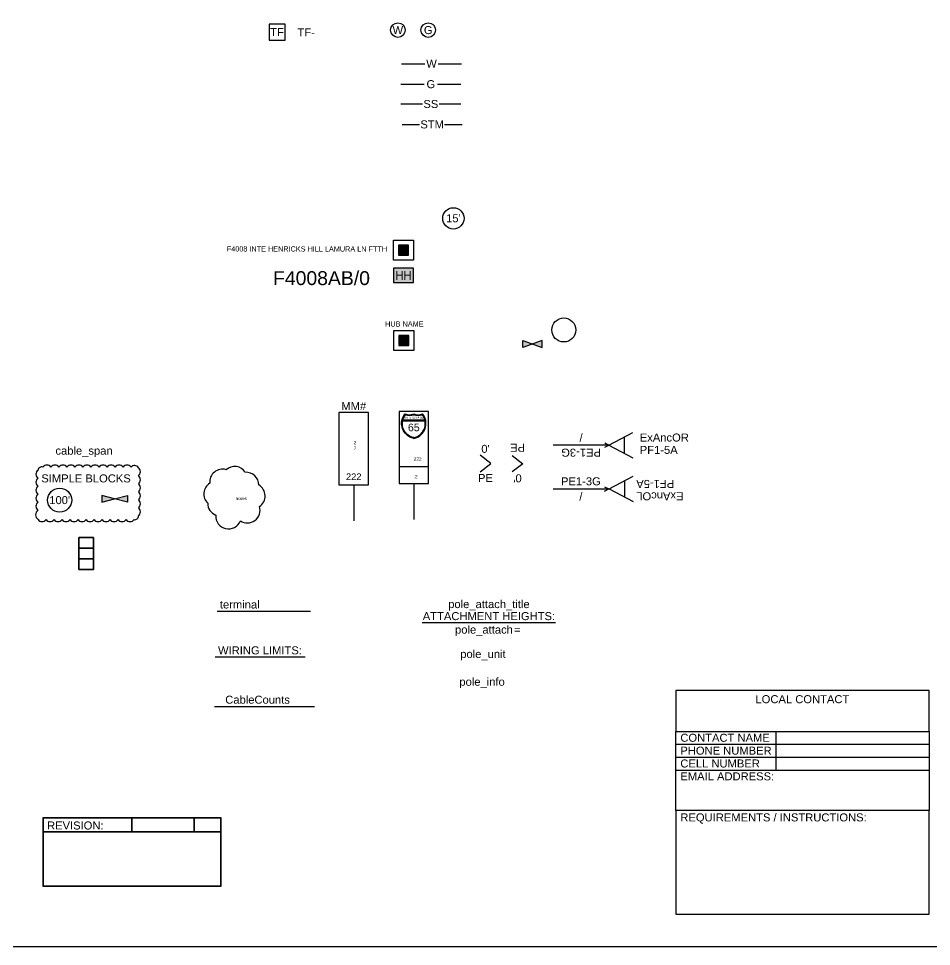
# Model space of a CAD drawing. Header units: inches. Extents: x 29 to 22121, y 36 to 12095.
# Drawn here: x 10817 to 11501, y 2556 to 3251 of the extents above; entities that cross this region are included whole.
import ezdxf
from ezdxf.enums import TextEntityAlignment as Align

# ---------------------------------------------------------------- set-up
doc = ezdxf.new("R2018")
doc.units = ezdxf.units.IN
doc.header["$MEASUREMENT"] = 0
doc.layers.add('_Annotations', color=1, linetype='Continuous', lineweight=25)
doc.layers.add('Integrity Notes', color=1, linetype='Continuous')
doc.styles.add('SIMPLEX', font='simplex', dxfattribs={"height": 120})
doc.styles.get("Standard").update_dxf_attribs({"font": 'arial.ttf'})

# ---------------------------------------------------------------- blocks, each defined once
blk = doc.blocks.new('SS-11x17')
blk.add_lwpolyline([(0, 0), (1650, 0), (1650, 1050), (0, 1050)], close=True)
blk.add_attdef('DWG_NUM', text='', height=48).set_placement((1423.83, 960.88), align=Align.CENTER)
blk = doc.blocks.new('tree')
for centre, start, end in [((-0.72, 13.12), 33.16517, 131.55452), ((-9.88, 11.15), 72.7446, 186.08038), ((7.8, 8.81), 0, 93.16517), ((-14.32, 2.03), 121.93915, 226.08188), ((12.57, 0.54), 304.22144, 60), ((-11.4, -4.93), 179.45308, 248.8403), ((-5.33, -14.61), 175.33074, 338.84379), ((8.79, -10.06), 236.86248, 16.51673)]:
    blk.add_arc(centre, 9.54, start, end)
blk = doc.blocks.new('coil')
blk.add_circle((0, 0), 9)
blk.add_attdef('LL', text='', height=6).set_placement((0, 0), align=Align.MIDDLE_CENTER)
at = {"flags": 1}
for tag, p in [('POLENUM', (0, -14.53)), ('CBLSEG', (0, -22.5))]:
    blk.add_attdef(tag, text='', height=6, dxfattribs=at).set_placement(p, align=Align.MIDDLE_CENTER)
blk = doc.blocks.new('mile marker')
blk.add_line((0, 26.95), (0, 0))
blk.add_lwpolyline([(-11.08, 26.95), (11.08, 26.95), (11.08, 81.09), (-11.08, 81.09)], close=True)
blk.add_text('MM#', height=6).set_placement((0, 81.09), align=Align.BOTTOM_CENTER)
at = {"lineweight": 30, "flags": 106}
blk.add_attdef('NUM', text='', height=8, dxfattribs=at).set_placement((0, 59.67), align=Align.MIDDLE_CENTER)
blk.add_attdef('SR', text='', height=5).set_placement((0, 32.94), align=Align.MIDDLE_CENTER)
blk = doc.blocks.new('mile interstate')
for p, q in [((-11.08, 39.82), (11.08, 39.82)), ((0, 26.95), (0, 0))]:
    blk.add_line(p, q)
blk.add_lwpolyline([(-11.08, 26.95), (11.08, 26.95), (11.08, 81.09), (-11.08, 81.09)], close=True)
for points in [[(-0.01, 60.86), (-0.8, 60.99), (-2.93, 61.82), (-4.43, 62.77), (-5.58, 63.71), (-6.59, 64.81), (-7.34, 65.83), (-8.04, 67.03), (-8.48, 68.16), (-8.8, 69.18), (-9.02, 70.16), (-9.12, 71.2), (-9.14, 71.86), (-9.12, 72.93), (-8.92, 74.34), (-8.57, 75.63), (-8.05, 76.94), (-7.46, 77.97), (-6.68, 79.1), (-6.58, 79.17)], [(-8.23, 74.75), (-8.04, 75.45), (-7.54, 76.7), (-6.99, 77.67), (-6.4, 78.51)], [(-0.01, 60.86), (0.79, 60.99), (2.92, 61.82), (4.42, 62.77), (5.57, 63.71), (6.57, 64.81), (7.33, 65.83), (8.03, 67.03), (8.47, 68.16), (8.79, 69.18), (9, 70.16), (9.11, 71.2), (9.12, 71.86), (9.11, 72.93), (8.91, 74.34), (8.55, 75.63), (8.03, 76.94), (7.45, 77.97), (6.67, 79.1), (6.57, 79.17)], [(8.21, 74.75), (8.02, 75.45), (7.53, 76.7), (6.97, 77.67), (6.39, 78.51)], [(-0.01, 61.43), (-0.66, 61.54), (-2.68, 62.32), (-4.11, 63.23), (-5.2, 64.12), (-6.16, 65.16), (-6.87, 66.14), (-7.54, 67.28), (-7.95, 68.35), (-8.26, 69.33), (-8.46, 70.25), (-8.56, 71.23), (-8.58, 71.86), (-8.56, 72.88), (-8.4, 74.04)], [(-8.4, 74.04), (8.38, 74.04)], [(-8.23, 74.75), (8.21, 74.75)], [(-0.01, 61.43), (0.64, 61.54), (2.67, 62.32), (4.09, 63.23), (5.18, 64.12), (6.14, 65.16), (6.86, 66.14), (7.53, 67.28), (7.94, 68.35), (8.25, 69.33), (8.45, 70.25), (8.55, 71.23), (8.56, 71.86), (8.55, 72.88), (8.38, 74.04)]]:
    blk.add_lwpolyline(points)
for centre, radius, start, end in [((-3.28, 87.91), 9.34, 249.27186, 290.50172), ((-3.28, 87.91), 9.9, 251.60479, 289.29608), ((3.27, 87.91), 9.34, 249.49828, 290.72814), ((3.27, 87.91), 9.9, 250.70392, 288.39521)]:
    blk.add_arc(centre, radius, start, end)
blk.add_text('INTERSTATE', height=1.62).set_placement((-0.01, 76.42), align=Align.MIDDLE_CENTER)
blk.add_attdef('I', text='', height=5.67).set_placement((0, 69.04), align=Align.MIDDLE_CENTER)
at = {"lineweight": 30, "flags": 106}
for tag, p in [('NUM', (0, 46.59)), ('DEC', (0, 33.39))]:
    blk.add_attdef(tag, text='', height=6, dxfattribs=at).set_placement(p, align=Align.MIDDLE_CENTER)
blk = doc.blocks.new('terminal')
blk.add_line((0, 0), (70, 0))
blk.add_attdef('HO1', text='', height=6).set_placement((2.05, 0.1), align=Align.BOTTOM_LEFT)
at = {"lineweight": 30, "flags": 104}
blk.add_attdef('COUNT', text='', height=6, dxfattribs=at).set_placement((2.05, -1.54), align=Align.TOP_LEFT)
blk = doc.blocks.new('pole_unit')
at = {"flags": 1}
for tag, p in [('POLENUM', (-140.04, 0)), ('POSITION', (-92.75, 0)), ('DWGNUM', (-45.46, 0))]:
    blk.add_attdef(tag, p, '', height=6, dxfattribs=at)
blk.add_attdef('AMOUNT', (0, 0), '', height=6)
blk = doc.blocks.new('wlimits')
blk.add_line((0, 0), (67.26, 0))
blk.add_text('WIRING LIMITS:', height=6).set_placement((2.05, 1.88))
at = {"lineweight": 30, "flags": 104}
for tag, p in [('ROUTE', (2.05, 16.77)), ('WL', (2.05, -1.76))]:
    blk.add_attdef(tag, text='', height=6, dxfattribs=at).set_placement(p, align=Align.TOP_LEFT)
blk = doc.blocks.new('pole_info')
at = {"flags": 1}
for tag, p in [('POLENUM', (-140.04, 0)), ('POSITION', (-92.75, 0))]:
    blk.add_attdef(tag, p, '', height=6, dxfattribs=at)
for tag, p in [('ITEM1', (0, 0)), ('ITEM2', (41.81, 0))]:
    blk.add_attdef(tag, p, '', height=6)
blk = doc.blocks.new('pole_attach')
blk.add_text('=', height=6).set_placement((0, 0), align=Align.MIDDLE_CENTER)
at = {"flags": 1}
for tag, p in [('POLENUM', (-178.29, -3)), ('POSITION', (-131, -3))]:
    blk.add_attdef(tag, p, '', height=6, dxfattribs=at)
blk.add_attdef('UTILITY', text='', height=6).set_placement((-3.3, -3), align=Align.RIGHT)
for tag, p in [('ATTACH', (3.56, -3)), ('MR', (34.29, -3))]:
    blk.add_attdef(tag, p, '', height=6)
blk = doc.blocks.new('CableCounts')
blk.add_line((0, 0), (75, 0))
blk.add_attdef('CABLE', (8.17, 2.03), '', height=6)
at = {"lineweight": 30, "flags": 104}
blk.add_attdef('COUNTS', text='', height=6, dxfattribs=at).set_placement((8.17, -1.61), align=Align.TOP_LEFT)
blk = doc.blocks.new('load block')
at = {"lineweight": 35}
for points in [[(-5.47, 11.99), (5.47, 11.99), (5.47, 4), (-5.47, 4)], [(-5.47, 4), (5.47, 4), (5.47, -4), (-5.47, -4)], [(-5.47, -4), (5.47, -4), (5.47, -11.99), (-5.47, -11.99)]]:
    blk.add_lwpolyline(points, close=True, dxfattribs=at)
for tag, p in [('PASSED', (0, 7.99)), ('NEEDED', (0, 0)), ('SIZE', (0, -7.99))]:
    blk.add_attdef(tag, text='', height=3, dxfattribs=at).set_placement(p, align=Align.MIDDLE_CENTER)
blk = doc.blocks.new('pole_attach_title')
blk.add_line((0, 0), (100, 0))
blk.add_text('ATTACHMENT HEIGHTS:', height=6).set_placement((50, 0), align=Align.BOTTOM_CENTER)
blk.add_attdef('POLENUM', text='', height=6).set_placement((50, 9), align=Align.BOTTOM_CENTER)
blk = doc.blocks.new('Revision')
at = {"const_width": 1}
blk.add_lwpolyline([(0, 51.32), (133.1, 51.32), (133.1, 0), (0, 0)], close=True, dxfattribs=at)
for points in [[(0, 51.32), (66.55, 51.32), (66.55, 40.73), (0, 40.73)], [(66.55, 51.32), (113.06, 51.32), (113.06, 40.73), (66.55, 40.73)], [(113.06, 51.32), (133.1, 51.32), (133.1, 40.73), (113.06, 40.73)], [(0, 40.73), (133.1, 40.73), (133.1, 0), (0, 0)]]:
    blk.add_lwpolyline(points, close=True)
blk.add_text('REVISION:  ', height=6).set_placement((26.4, 40.73), align=Align.BOTTOM_CENTER)
for tag, p in [('REVISION', (55.1, 40.73)), ('DATE', (89.8, 40.73)), ('BY', (123.08, 40.73))]:
    blk.add_attdef(tag, text='', height=6).set_placement(p, align=Align.BOTTOM_CENTER)
at = {"lineweight": 30, "flags": 104}
blk.add_attdef('DESC', text='', height=6, dxfattribs=at).set_placement((1.91, 37.64), align=Align.TOP_LEFT)
blk = doc.blocks.new('Lcon')
for points in [[(-94.96, -30.64), (94.96, -30.64), (94.96, 0), (-94.96, 0)], [(-94.96, -30.64), (94.96, -30.64), (94.96, -89.93), (-94.96, -89.93)], [(-94.96, -167.52), (94.96, -167.52), (94.96, -89.93), (-94.96, -89.93)]]:
    blk.add_lwpolyline(points, close=True)
at = {"color": 2}
for points in [[(-19.86, -30.64), (-19.86, -59.56)], [(-94.96, -40.28), (94.96, -40.28)], [(-94.96, -49.92), (94.96, -49.92)], [(-94.96, -59.56), (94.96, -59.56)]]:
    blk.add_lwpolyline(points, dxfattribs=at)
for s, p in [('CONTACT NAME', (-91.47, -38.38)), ('PHONE NUMBER', (-91.47, -48.02)), ('CELL NUMBER', (-91.47, -57.66)), ('EMAIL ADDRESS:', (-91.47, -67.3)), ('REQUIREMENTS / INSTRUCTIONS:', (-91.47, -98.08))]:
    blk.add_text(s, height=6, dxfattribs=at).set_placement(p)
for tag, p in [('COMPANY', (0, -9.47)), ('ADDRESS', (0, -19.1)), ('SERVICE', (0, -28.74))]:
    blk.add_attdef(tag, text='', height=6).set_placement(p, align=Align.CENTER)
for tag, p in [('CONTACT', (-16.93, -38.38)), ('PHONE', (-16.93, -48.02)), ('CELL', (-16.93, -57.66))]:
    blk.add_attdef(tag, p, '', height=6)
at = {"lineweight": 30, "flags": 104}
for tag, height, p in [('EMAIL', 5, (-91.47, -70.94)), ('REQUIREMENTS', 6, (-91.47, -101.72))]:
    blk.add_attdef(tag, text='', height=height, dxfattribs=at).set_placement(p, align=Align.TOP_LEFT)
blk = doc.blocks.new('*U86')
blk.add_lwpolyline([(-0.568, -0.408), (0.568, -0.408), (0.568, 0.408), (-0.568, 0.408)], close=True)
at = {"color": 18}
blk.add_solid([(-0.56, -0.4), (0.56, -0.4), (-0.56, 0.4), (0.56, 0.4)], dxfattribs=at)
at = {"style": 'SIMPLEX'}
blk.add_text('HH', height=0.48, rotation=360, dxfattribs=at).set_placement((0, 0), align=Align.MIDDLE)
blk.add_attdef('MANHOLE', text='', height=0.6).set_placement((0.014, 1.074), align=Align.MIDDLE_CENTER)
blk = doc.blocks.new('IS_Node')
blk.add_hatch(color=256).paths.add_polyline_path([(0.75, 0.75), (-0.75, 0.75), (-0.75, -0.75), (0.75, -0.75)])
for points in [[(-1.5, 1.5), (1.5, 1.5), (1.5, -1.5), (-1.5, -1.5)], [(-0.75, -0.75), (0.75, -0.75), (0.75, 0.75), (-0.75, 0.75)]]:
    blk.add_lwpolyline(points, close=True)
blk.add_attdef('A', text='', height=0.6).set_placement((0, 2.14), align=Align.MIDDLE)
blk = doc.blocks.new('splice_arrow')
h = blk.add_hatch(color=256)
h.dxf.hatch_style = 1
h.paths.add_polyline_path([(-9.66, 2.59), (-9.66, -2.59), (0, 0)])
h.paths.add_polyline_path([(0, 0), (9.66, -2.59), (9.66, 2.59)])
for points in [[(0, 0), (-9.66, 2.59), (-9.66, -2.59), (0, 0)], [(0, 0), (9.66, 2.59), (9.66, -2.59), (0, 0)]]:
    blk.add_lwpolyline(points)
blk = doc.blocks.new('notes')
at = {"lineweight": 30, "flags": 106}
blk.add_attdef('NOTE', text='', height=6, dxfattribs=at).set_placement((0, 0), align=Align.MIDDLE_CENTER)
blk = doc.blocks.new('cable_span')
at = {"flags": 1}
for tag, p in [('POLENUM', (0, 18)), ('SEGMENT', (0, 9))]:
    blk.add_attdef(tag, text='', height=6, dxfattribs=at).set_placement(p, align=Align.BOTTOM_CENTER)
blk.add_attdef('LENGTH', text='', height=6).set_placement((0, 0), align=Align.BOTTOM_CENTER)
blk = doc.blocks.new('*U89')
blk.add_lwpolyline([(-6, -6), (6, -6), (6, 6), (-6, 6)], close=True)
blk.add_text('TF', height=6).set_placement((0, 0), align=Align.MIDDLE_CENTER)
blk.add_attdef('NUMBER', text='', height=6).set_placement((15.36, -0.21), align=Align.MIDDLE_LEFT)
blk = doc.blocks.new('ExAncOL')
for p, q in [((51.45, 0), (69.48, 9.5)), ((51.45, 0), (69.48, -9.5)), ((63.02, 6.1), (63.02, -6.1))]:
    blk.add_line(p, q)
at = {"flags": 1}
for tag, p in [('POLE', (39.52, 14.71)), ('ROUTE', (70.28, 14.71))]:
    blk.add_attdef(tag, text='', height=6, rotation=180, dxfattribs=at).set_placement(p, align=Align.MIDDLE_LEFT)
for tag, p in [('ANC', (71.84, 3.58)), ('PULL', (71.84, -5.67))]:
    blk.add_attdef(tag, text='', height=6, rotation=180).set_placement(p, align=Align.MIDDLE_RIGHT)
blk.add_attdef('OWNER', text='', height=6, rotation=180, dxfattribs=at).set_placement((71.84, -14.92), align=Align.MIDDLE_RIGHT)
blk = doc.blocks.new('Map coil')
blk.add_circle((0, 0), 9)
blk.add_attdef('LL', text='', height=6).set_placement((0, 0), align=Align.MIDDLE_CENTER)
blk.add_attdef('TYPE', text='', height=2).set_placement((0, -7.23), align=Align.BOTTOM_CENTER)
blk = doc.blocks.new('ExAncOR')
for p, q in [((51.45, 0), (69.48, 9.5)), ((51.45, 0), (69.48, -9.5)), ((63.02, 6.1), (63.02, -6.1))]:
    blk.add_line(p, q)
at = {"flags": 1}
for tag, p in [('OWNER', (74.61, 14.92)), ('ROUTE', (7.88, -14.04)), ('POLE', (41.94, -14.04))]:
    blk.add_attdef(tag, text='', height=6, dxfattribs=at).set_placement(p, align=Align.MIDDLE_LEFT)
for tag, p in [('PULL', (74.61, 5.67)), ('ANC', (74.61, -3.58))]:
    blk.add_attdef(tag, text='', height=6).set_placement(p, align=Align.MIDDLE_LEFT)
blk = doc.blocks.new('Map splice')
h = blk.add_hatch(color=256)
h.dxf.hatch_style = 1
h.paths.add_polyline_path([(0, 0), (-7.24, 2.62), (-7.24, -2.62)])
h.paths.add_polyline_path([(0, 0), (7.24, -2.62), (7.24, 2.62)])
blk.add_lwpolyline([(7.24, -2.62), (7.24, 2.62), (-7.24, -2.62), (-7.24, 2.62), (7.24, -2.62)])
blk.add_attdef('TYPE', text='', height=2).set_placement((0, 1.94), align=Align.BOTTOM_CENTER)
at = {"flags": 1}
blk.add_attdef('WL', text='', height=2, dxfattribs=at).set_placement((0, -5.12), align=Align.BOTTOM_CENTER)
blk = doc.blocks.new('ohgL')
blk.add_lwpolyline([(-3.91, 6.23), (3.91, 0), (-3.91, -6.23)])
for tag, p in [('TYPE', (0, 16.74)), ('SPAN', (0, -6.14))]:
    blk.add_attdef(tag, text='', height=6, rotation=180).set_placement(p, align=Align.BOTTOM_CENTER)
at = {"flags": 1}
blk.add_attdef('CLR', text='', height=6, rotation=180, dxfattribs=at).set_placement((0, -15.14), align=Align.BOTTOM_CENTER)
blk = doc.blocks.new('ohgR')
blk.add_lwpolyline([(-3.91, -6.23), (3.91, 0), (-3.91, 6.23)])
at = {"flags": 1}
blk.add_attdef('CLR', text='', height=6, dxfattribs=at).set_placement((0, 15.14), align=Align.BOTTOM_CENTER)
for tag, p in [('SPAN', (0, 6.14)), ('TYPE', (0, -15.73))]:
    blk.add_attdef(tag, text='', height=6).set_placement(p, align=Align.BOTTOM_CENTER)
blk = doc.blocks.new('ExGuyOL')
for p, q in [((51.45, 0), (9.76, 0)), ((48.38, 1.62), (51.45, 0)), ((48.38, -1.62), (51.45, 0))]:
    blk.add_line(p, q)
for tag, p in [('LH', (30.61, 5.68)), ('GUY', (30.61, -5.68))]:
    blk.add_attdef(tag, text='', height=6, rotation=180).set_placement(p, align=Align.MIDDLE_CENTER)
blk.add_attdef('PULL', text='', height=6, rotation=180).set_placement((71.84, -5.67), align=Align.MIDDLE_RIGHT)
blk = doc.blocks.new('ExGuyOR')
for p in [(9.76, 0), (48.38, 1.62), (48.38, -1.62)]:
    blk.add_line(p, (51.45, 0))
for tag, p in [('GUY', (30.61, 5.68)), ('LH', (30.61, -5.68))]:
    blk.add_attdef(tag, text='', height=6).set_placement(p, align=Align.MIDDLE_CENTER)
blk.add_attdef('PULL', text='', height=6).set_placement((74.61, 5.67), align=Align.MIDDLE_LEFT)
blk = doc.blocks.new('WL')
at = {"linetype": 'Continuous'}
for points in [[(-22.4, 0), (-5, 0)], [(5, 0), (22.4, 0)]]:
    blk.add_lwpolyline(points, dxfattribs=at)
blk.add_text('W', height=6, dxfattribs=at).set_placement((0, 0), align=Align.MIDDLE_CENTER)
blk = doc.blocks.new('GL')
at = {"linetype": 'Continuous'}
for points in [[(-22.4, 0), (-5, 0)], [(5, 0), (22.4, 0)]]:
    blk.add_lwpolyline(points, dxfattribs=at)
blk.add_text('G', height=6, dxfattribs=at).set_placement((0, 0), align=Align.MIDDLE_CENTER)
blk = doc.blocks.new('STML')
at = {"linetype": 'Continuous'}
for points in [[(-22.4, 0), (-9.5, 0)], [(9.19, 0), (22.4, 0)]]:
    blk.add_lwpolyline(points, dxfattribs=at)
blk.add_text('STM', height=6, dxfattribs=at).set_placement((0, 0), align=Align.MIDDLE_CENTER)
blk = doc.blocks.new('SSL')
at = {"linetype": 'Continuous'}
for points in [[(-22.4, 0), (-6.3, 0)], [(6.25, 0), (22.4, 0)]]:
    blk.add_lwpolyline(points, dxfattribs=at)
blk.add_text('SS', height=6, dxfattribs=at).set_placement((0, 0), align=Align.MIDDLE_CENTER)
blk = doc.blocks.new('WV')
at = {"linetype": 'Continuous'}
blk.add_circle((0, 0), 5.5, dxfattribs=at)
blk.add_text('W', height=6, dxfattribs=at).set_placement((0, 0), align=Align.MIDDLE_CENTER)
blk = doc.blocks.new('GV')
at = {"linetype": 'Continuous'}
blk.add_circle((0, 0), 5.5, dxfattribs=at)
blk.add_text('G', height=6, dxfattribs=at).set_placement((0, 0), align=Align.MIDDLE_CENTER)

msp = doc.modelspace()

# ---------------------------------------------------------------- linework, layer by layer
at = {"layer": '_Annotations', "color": 3, "flags": 128}
msp.add_lwpolyline([(10831.34, 2875.75, 0.520567), (10837.34, 2875.75, 0.520567), (10843.34, 2875.75, 0.520567), (10849.34, 2875.75, 0.520567), (10855.34, 2875.75, 0.520567), (10861.34, 2875.75, 0.520567), (10867.34, 2875.75, 0.520567), (10873.34, 2875.75, 0.520567), (10879.34, 2875.75, 0.520567), (10885.34, 2875.75, 0.520567), (10891.34, 2875.75, 0.520567), (10897.34, 2875.75, 0.520567), (10903.34, 2875.75, 0.520567), (10906.51, 2878.58, 0.520567), (10906.51, 2884.58, 0.520567), (10906.51, 2890.58, 0.520567), (10906.51, 2896.58, 0.520567), (10906.51, 2902.58, 0.520567), (10906.51, 2908.58, 0.520567), (10906.51, 2914.58, 0.520567), (10901.02, 2915.09, 0.520567), (10895.02, 2915.09, 0.520567), (10889.02, 2915.09, 0.520567), (10883.02, 2915.09, 0.520567), (10877.02, 2915.09, 0.520567), (10871.02, 2915.09, 0.520567), (10865.02, 2915.09, 0.520567), (10859.02, 2915.09, 0.520567), (10853.02, 2915.09, 0.520567), (10847.02, 2915.09, 0.520567), (10841.02, 2915.09, 0.520567), (10835.02, 2915.09, 0.520567), (10831.34, 2912.76, 0.520567), (10831.34, 2906.76, 0.520567), (10831.34, 2900.76, 0.520567), (10831.34, 2894.76, 0.520567), (10831.34, 2888.76, 0.520567), (10831.34, 2882.76, 0.520567)], format="xyb", close=True, dxfattribs=at)
at = {"layer": '_Annotations'}
msp.add_circle((11142.67, 3101.56), 8, dxfattribs=at)

# ---------------------------------------------------------------- block references
for name, p in [('SS-11x17', (10370.86, 2555.77)), ('WV', (11101.03, 3242.66)), ('GV', (11123.78, 3242.66)), ('WL', (11126.25, 3217.45)), ('GL', (11125.76, 3202.13)), ('SSL', (11125.76, 3187.3)), ('STML', (11126.74, 3171.98)), ('Map coil', (11225.38, 3017.88)), ('Map splice', (11201.84, 3007.39)), ('tree', (10979.42, 2892.88)), ('splice_arrow', (10888.7, 2891.29)), ('load block', (10867.42, 2850.32)), ('wlimits', (10964.2, 2772.84)), ('Revision', (10835.19, 2600.91))]:
    msp.add_blockref(name, p, dxfattribs=at)
for name, p, values in [('*U89', (11010.46, 3241.16), {'NUMBER': 'TF-'}), ('ExGuyOL', (11207.74, 2931.58), {'LH': '/', 'GUY': 'PE1-3G'}), ('ExAncOR', (11207.74, 2931.58), {'ANC': 'PF1-5A', 'PULL': 'ExAncOR'}), ('cable_span', (10865.81, 2922.61), {'LENGTH': 'cable_span'}), ('ohgR', (11166.71, 2917.84), {'SPAN': "0'", 'TYPE': 'PE'}), ('ohgL', (11190.71, 2917.65), {'SPAN': "0'", 'TYPE': 'PE'}), ('ExGuyOR', (11207.6, 2898.76), {'LH': '/', 'GUY': 'PE1-3G'}), ('ExAncOL', (11207.88, 2898.9), {'ANC': 'PF1-5A', 'PULL': 'ExAncOL'}), ('coil', (10847.54, 2890.34), {'LL': "100'"}), ('terminal', (10965.56, 2807.2), {'HO1': 'terminal'}), ('pole_attach_title', (11119.29, 2798.59), {'POLENUM': 'pole_attach_title'}), ('pole_attach', (11190.53, 2793.27), {'UTILITY': 'pole_attach'}), ('pole_unit', (11147.8, 2771.99), {'AMOUNT': 'pole_unit'}), ('pole_info', (11147.13, 2751.19), {'ITEM1': 'pole_info'}), ('Lcon', (11404.23, 2747.58), {'COMPANY': 'LOCAL CONTACT'}), ('CableCounts', (10963.48, 2735.71), {'CABLE': 'CableCounts'})]:
    msp.add_blockref(name, p, dxfattribs=at).add_auto_attribs(values)
at = {"layer": '_Annotations', "linetype": 'Continuous', "transparency": 33554687}
ref = msp.add_blockref('IS_Node', (11105.29, 3077.69), dxfattribs=dict(at, xscale=5, yscale=5, zscale=5, rotation=359.9696671177766))
ref.add_attrib('A', 'F4008 INTE HENRICKS HILL LAMURA LN FTTH', dxfattribs={"layer": '0', "height": 3.9, "rotation": 359.96967}).set_placement((11032.88, 3078.63), align=Align.MIDDLE)
at = {"layer": '_Annotations', "transparency": 33554687}
ref = msp.add_blockref('*U86', (11105.28, 3058.79), dxfattribs=dict(at, xscale=13.333333, yscale=13.333333, zscale=13.333333))
ref.add_attrib('MANHOLE', 'F4008AB/0', dxfattribs={"layer": '0', "height": 10.4}).set_placement((11043.78, 3056.75), align=Align.MIDDLE_CENTER)
at = {"layer": '_Annotations', "linetype": 'Continuous'}
ref = msp.add_blockref('IS_Node', (11105.55, 3010.09), dxfattribs=dict(at, xscale=5, yscale=5, zscale=5))
ref.add_attrib('A', 'HUB NAME', dxfattribs={"layer": '0', "height": 3.9}).set_placement((11105.9, 3022.34), align=Align.MIDDLE)
at = {"layer": '_Annotations'}
ref = msp.add_blockref('notes', (10979.42, 2892.88), dxfattribs=at)
lines = msp.add_mtext('notes', dxfattribs={"layer": '0', "insert": (10979.42, 2892.88), "char_height": 2.5, "attachment_point": 1})
ref.add_attrib('NOTE', '', (10979.42, 2892.88), dxfattribs={"flags": 104}).embed_mtext(lines)
at = {"layer": 'Integrity Notes'}
ref = msp.add_blockref('mile marker', (11067.96, 2874.9), dxfattribs=at)
lines = msp.add_mtext('2\\P7', dxfattribs={"layer": '0', "insert": (11067.96, 2934.57), "char_height": 2.5, "attachment_point": 1})
ref.add_attrib('NUM', '', (11067.96, 2934.57), dxfattribs={"flags": 104}).embed_mtext(lines)
ref.add_attrib('SR', '222', dxfattribs={"layer": '0', "height": 5}).set_placement((11067.96, 2907.84), align=Align.MIDDLE_CENTER)
ref = msp.add_blockref('mile interstate', (11112.98, 2875.78), dxfattribs=at)
ref.add_attrib('I', '65', dxfattribs={"layer": '0', "height": 5.67}).set_placement((11112.98, 2944.82), align=Align.MIDDLE_CENTER)
lines = msp.add_mtext('222', dxfattribs={"layer": '0', "insert": (11112.98, 2922.37), "char_height": 2.5, "attachment_point": 1})
ref.add_attrib('NUM', '', (11112.98, 2922.37), dxfattribs={"flags": 104}).embed_mtext(lines)
lines = msp.add_mtext('.2', dxfattribs={"layer": '0', "insert": (11112.98, 2909.16), "char_height": 2.5, "attachment_point": 1})
ref.add_attrib('DEC', '', (11112.98, 2909.16), dxfattribs={"flags": 104}).embed_mtext(lines)

# ---------------------------------------------------------------- texts
at = {"layer": '_Annotations'}
msp.add_text("15'", height=6, dxfattribs=at).set_placement((11142.67, 3101.56), align=Align.MIDDLE)
at = {"layer": '_Annotations', "color": 3}
msp.add_text('SIMPLE BLOCKS', height=6, dxfattribs=at).set_placement((10867.3, 2906.62), align=Align.MIDDLE_CENTER)

doc.saveas('drawing.dxf')
